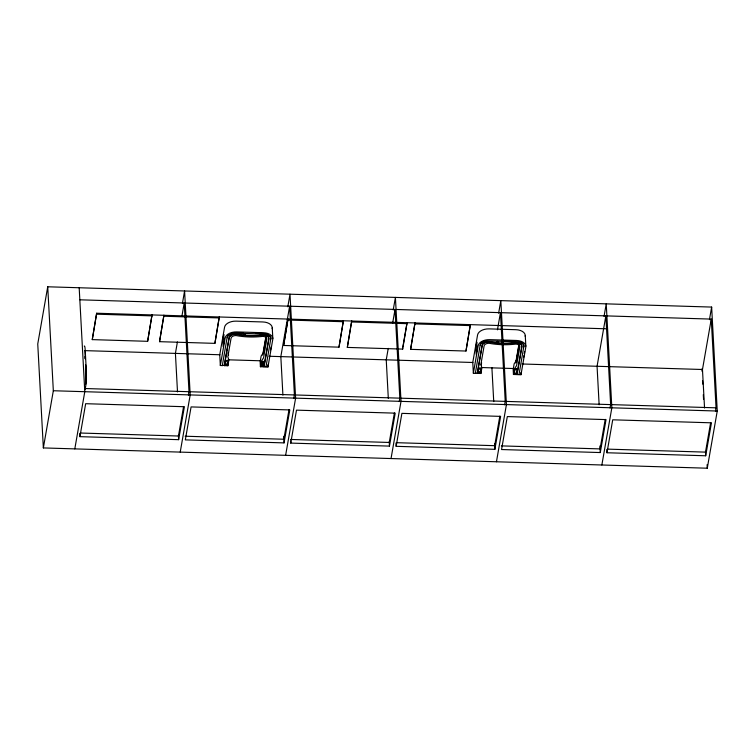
<?xml version="1.0" encoding="UTF-8"?>
<svg xmlns="http://www.w3.org/2000/svg" width="755" height="755" viewBox="0 0 755 755"><rect width="100%" height="100%" fill="white"/><g stroke="black" fill="none" stroke-linecap="round" stroke-linejoin="round"><path stroke-width="1.13" d="M84.947 358.465L84.985 356.445M47.725 286.787L37.75 343.969L43.356 447.923L707.275 468.213L717.25 411.031L711.644 307.077L47.725 286.787L53.331 390.741L43.356 447.923M606.482 328.802L96.659 313.231L92.27 339.618L147.631 341.317L152.029 314.92L147.631 341.317M92.27 339.618L96.659 313.231M84.843 389.07L85.249 386.749M74.802 448.885L84.787 391.703L79.181 287.749M85.098 389.684L85.692 386.239A10.485 1.151 -88.2 0 0 86.353 371.545L85.202 350.122A10.485 1.151 -88.2 0 0 84.258 346.092M79.917 436.654L85.664 403.698L184.39 406.718L178.633 439.665L79.917 436.654L79.737 433.351M159.531 341.675L163.92 315.279L159.531 341.675L214.901 343.365L219.29 316.977L214.901 343.365M182.399 303.548L184.588 290.968L190.194 394.922L180.219 452.103M177.416 341.94L175.415 353.397L177.501 391.911M182.012 315.59L184.211 302.991L188.995 391.713L188.401 395.148M183.597 406.473L178.444 436.022L80.898 433.04M228.727 334.909A8.145 4.926 -3.1 0 0 227.142 337.4L222.319 365.58L220.337 365.514L225.15 337.957A10.485 6.351 -3.1 0 1 236.674 331.917L263.467 332.728A10.485 6.351 -3.1 0 1 272.772 339.41L267.959 366.977L260.418 366.741L260.154 361.739L261.136 356.086L263.297 352.84L266.166 336.419M260.418 366.741L261.409 361.098L263.57 357.842L266.817 339.231A4.492 2.718 -3.1 0 0 262.834 336.371C253.84 337.409 244.922 337.192 236.041 335.55A4.492 2.718 -3.1 0 0 231.096 338.136L227.85 356.756L228.859 360.097L227.878 365.75L224.301 365.637L229.133 337.457A6.144 3.718 -3.1 0 1 236.23 333.936C245.13 335.701 254.001 335.815 263.023 334.758A6.144 3.718 -3.1 0 1 268.818 338.674L263.976 366.449M224.301 365.637L229.152 337.863A6.144 3.718 -3.1 0 1 236.249 334.333C245.158 336.098 254.02 336.211 263.042 335.154A6.144 3.718 -3.1 0 1 268.846 339.07L263.995 366.855M262.693 355.048L265.93 336.551M265.977 366.911L270.809 338.731A8.145 4.926 -3.1 0 0 269.582 335.607M270.601 349.81L271.12 346.838M287.806 306.775L290.005 294.195L295.611 398.14L285.626 455.331M283.625 345.469L288.014 319.072L283.625 345.469L338.995 347.158L343.383 320.762L338.995 347.158M289.005 409.691L283.852 439.24L185.126 436.22M284.05 442.892L289.797 409.937L191.081 406.917L185.324 439.872L284.05 442.892L283.691 436.296M293.808 398.366L294.412 394.931L289.627 306.219L280.832 356.615L282.908 395.139M290.741 443.091L296.489 410.144L395.205 413.155L389.457 446.111L290.741 443.091L290.618 440.892M347.319 347.413L351.707 321.017L347.319 347.413L402.679 349.103L407.068 322.715L402.83 346.998M393.213 309.994L395.412 297.413L401.018 401.367L391.033 458.549M388.24 348.385L386.239 359.833L388.315 398.357M392.638 323.178L395.035 309.437L79.973 299.81M394.421 412.919L389.259 442.458L290.543 439.448M399.225 401.594L399.82 398.159L395.035 309.437M410.607 349.348L415.005 322.951L410.607 349.348L465.977 351.037L470.365 324.65L465.977 351.037M396.148 446.318L401.896 413.363L500.622 416.382L494.865 449.329L396.148 446.318L395.969 443.015M483.285 341.647L482.464 342.109A8.145 4.926 -3.1 0 0 480.171 345.129L475.339 373.31L473.357 373.253L478.17 345.686A10.485 6.351 -3.1 0 1 489.693 339.646L516.486 340.467A10.485 6.351 -3.1 0 1 525.791 347.14L520.988 374.707L513.447 374.471L513.173 369.469L514.155 363.816L516.326 360.569M513.447 374.471L514.429 368.827L516.59 365.58L519.846 346.96A4.492 2.718 -3.1 0 0 515.854 344.101C506.86 345.139 497.941 344.922 489.061 343.28A4.492 2.718 -3.1 0 0 484.125 345.865L480.869 364.486L481.888 367.827L480.897 373.48L477.33 373.376L482.152 345.195A6.144 3.718 -3.1 0 1 489.249 341.666C498.158 343.431 507.02 343.544 516.042 342.487A6.144 3.718 -3.1 0 1 521.847 346.403L516.996 374.187M477.33 373.376L482.171 345.592A6.144 3.718 -3.1 0 1 489.268 342.072C498.177 343.836 507.049 343.95 516.061 342.883A6.144 3.718 -3.1 0 1 521.865 346.809L517.015 374.584M479.227 368.261C476.169 374.178 482.049 373.451 480.605 368.081M481.218 365.08L481.614 362.825M498.63 313.212L500.82 300.632L506.426 404.586L496.45 461.767M497.451 329.841L500.452 312.655L505.227 401.377L504.633 404.812M499.829 416.137L494.676 445.686L397.13 442.704M515.722 362.777L518.949 344.28M515.929 362.806L519.185 344.148M515.382 369.195C510.748 380.888 521.563 368.119 515.438 369.365M518.996 374.64L523.828 346.469A8.145 4.926 -3.1 0 0 523.13 343.902M523.621 357.54L523.97 355.558M524.31 353.585L524.659 351.603M604.038 316.439L606.237 303.859L611.843 407.804L601.858 464.995M396.205 309.475L605.859 315.883L597.063 366.279L599.14 404.803M605.236 419.355L600.083 448.904L501.367 445.884M600.282 452.556L606.029 419.601L507.313 416.581L501.556 449.536L600.282 452.556L599.923 445.96M610.04 408.03L610.644 404.595L605.859 315.883M606.973 452.755L612.72 419.808L711.446 422.819L705.689 455.775L606.973 452.755L606.793 449.461M709.445 319.658L711.644 307.077M704.547 408.021L702.471 369.497L711.267 319.101L607.029 315.911M710.653 422.583L705.491 452.122L607.945 449.14M715.457 411.258L716.051 407.823L711.267 319.101M226.226 360.815L227.651 360.852M226.981 364.316L225.556 364.269M515.391 369.478L515.797 368.827M262.485 361.249L261.655 365.599L263.08 365.411M479.368 368.044C474.584 379.501 485.361 367.147 479.293 368.431M230.596 333.767L231.172 333.512A8.145 4.926 -3.1 0 1 232.153 333.182M483.615 341.496L484.191 341.241A8.145 4.926 -3.1 0 1 485.172 340.92M96.706 314.184L152.076 315.873M163.977 316.232L219.346 317.93M288.07 320.026L343.431 321.715M351.755 321.97L407.124 323.668M415.052 323.904L470.422 325.603M243.431 332.936L234.258 332.785A8.145 4.926 -3.1 0 0 233.191 332.936M256.247 333.332L263.231 333.54A8.145 4.926 -3.1 0 1 265.373 333.729M503.443 340.882L515.089 341.241M85.23 350.641L219.922 354.756M269.12 356.256L472.913 362.485M522.101 363.986L702.471 369.497M228.274 359.805L260.532 360.786M481.294 367.534L513.56 368.525M224.282 365.241L222.319 365.58M477.302 372.97L475.339 373.31M84.758 388.523L188.995 391.713M190.166 391.751L505.227 401.377M506.407 401.415L716.051 407.823M53.331 390.741L717.25 411.031M516.354 368.799C517.958 369.412 516.458 375.178 514.674 373.215M521.195 342.374L521.96 342.827M263.731 361.286L263.099 365.816L261.957 366.156L262.419 361.636L263.797 361.787M227.916 352.859L228.595 355.095M701.914 368.931L702.046 371.271M702.546 380.614L702.735 384.116M703.301 394.629L703.556 399.301M707.076 464.712L707.275 468.213M705.453 451.377L705.689 455.775M525.272 335.541L525.848 346.309M520.865 372.555L520.988 374.707M491.901 367.723L493.732 401.575M494.572 443.836L494.865 449.329M480.793 371.479L480.897 373.48M473.357 373.253L472.772 362.475L477.585 334.918A10.485 6.351 -3.1 0 1 489.117 328.878L515.901 329.699A10.485 6.351 -3.1 0 1 525.216 336.371M402.632 348.159L402.679 349.103M389.221 441.713L389.457 446.111M272.253 327.812L272.829 338.58M267.846 364.816L267.959 366.977M227.717 362.749L227.878 365.75M220.337 365.514L219.752 354.746L224.565 327.189A10.485 6.351 -3.1 0 1 236.098 321.149L262.882 321.96A10.485 6.351 -3.1 0 1 272.196 328.642M178.397 435.276L178.633 439.665M85.419 359.229L84.994 351.339A8.145 0.897 -88.2 0 0 84.938 350.48M85.721 364.863L86.221 374.612A8.145 0.897 -88.2 0 1 86.202 377.783L86.108 379.954A8.145 0.897 -88.2 0 1 85.645 384.437M85.74 370.29L85.938 373.97A6.144 0.679 -88.2 0 1 85.73 381.671M85.711 374.386L85.721 374.593A8.145 0.897 -88.2 0 1 85.702 377.774M519.402 341.685A8.145 4.926 -3.1 0 1 520.337 341.996M523.847 346.866A8.145 4.926 -3.1 0 0 522.62 343.742L521.214 342.77A8.145 4.926 -3.1 0 0 516.278 341.675L487.305 340.911A8.145 4.926 -3.1 0 0 484.21 341.647L482.483 342.515A8.145 4.926 -3.1 0 0 480.189 345.535M266.373 333.955A8.145 4.926 -3.1 0 1 268.176 334.644M270.828 339.137A8.145 4.926 -3.1 0 0 269.601 336.003L268.195 335.041A8.145 4.926 -3.1 0 0 263.25 333.946L234.286 333.182A8.145 4.926 -3.1 0 0 231.19 333.908L229.463 334.776A8.145 4.926 -3.1 0 0 227.17 337.796M85.721 375.188A4.492 0.491 -88.2 0 1 85.692 379.086M223.725 334.352L222.8 339.646L223.178 346.573L224.103 341.288L223.725 334.352M226.207 360.522C222.319 372.017 231.993 358.455 226.207 360.522M476.745 342.081L475.829 347.375L476.197 354.303L477.122 349.018L476.745 342.081M496.969 342.506A0.953 0.576 -3.1 0 0 498.479 342.053A0.953 0.576 -3.1 0 0 497.149 341.505A0.953 0.576 -3.1 0 0 496.969 342.506M243.95 334.776A0.953 0.576 -3.1 0 0 245.45 334.314A0.953 0.576 -3.1 0 0 244.12 333.776A0.953 0.576 -3.1 0 0 243.95 334.776"/></g></svg>
